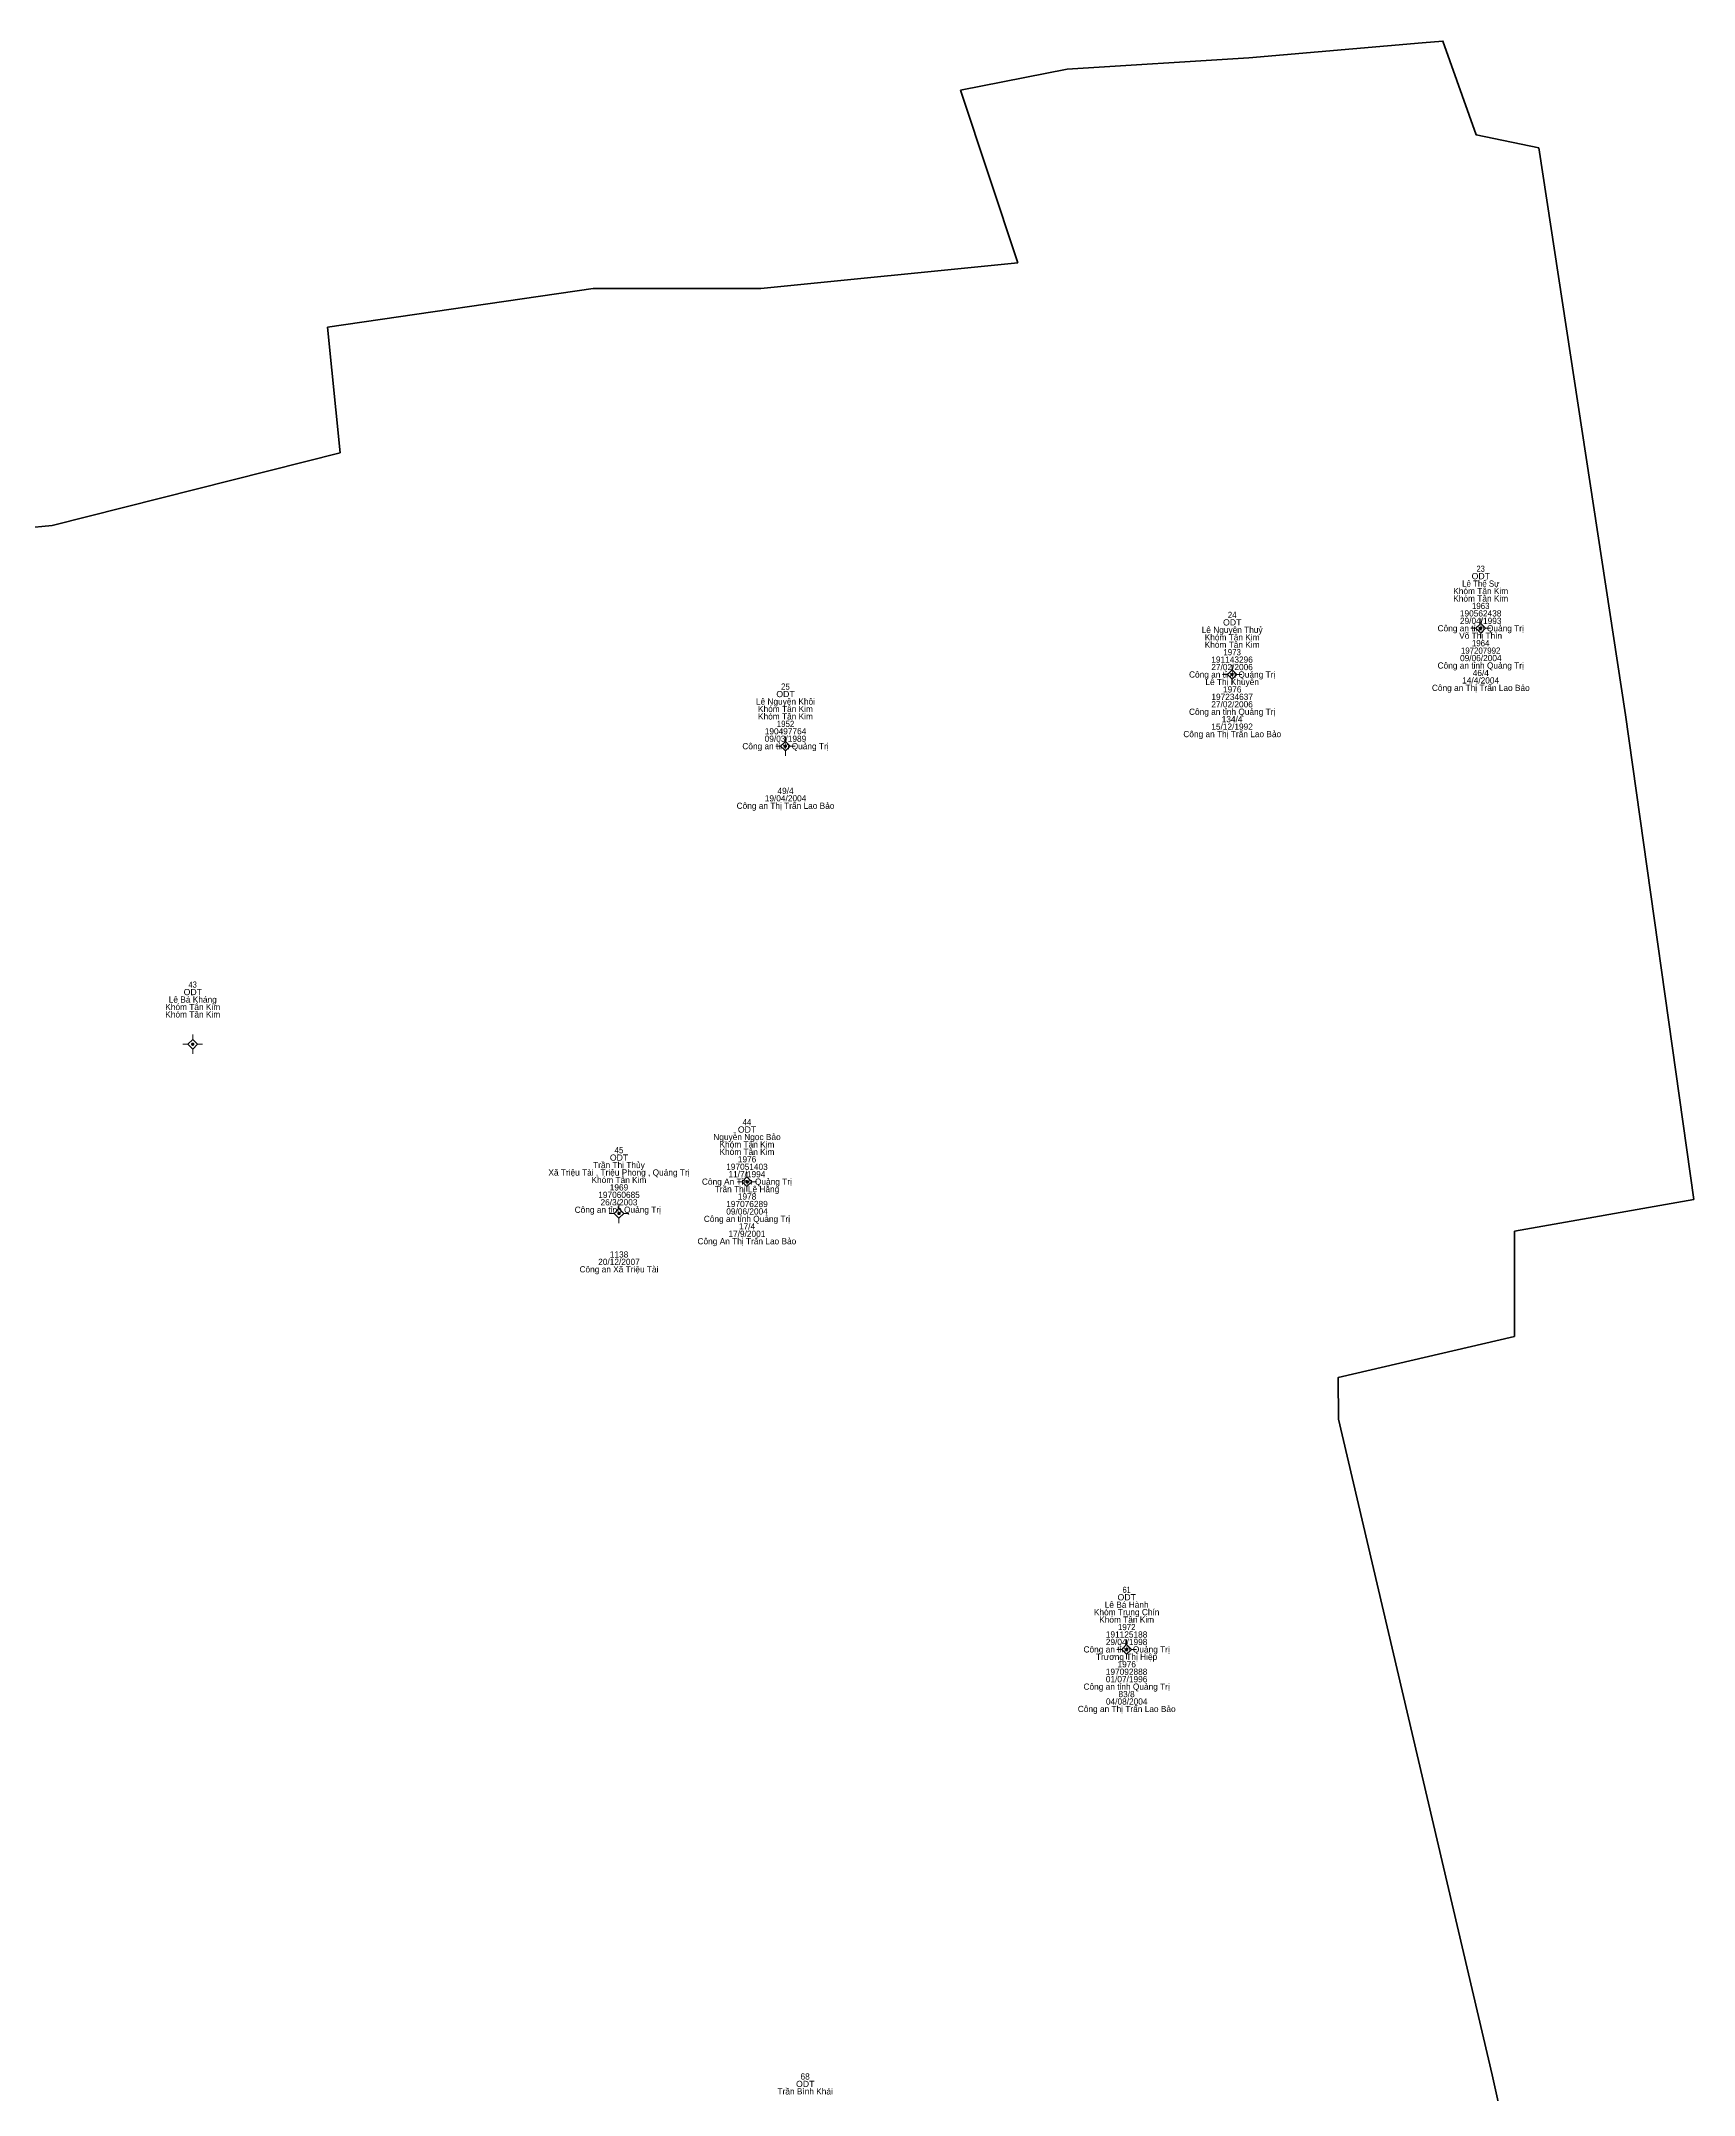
# Model space of a CAD drawing. Header units: metres. Extents: x 535914 to 536552, y 1836422 to 1837028.
# Drawn here: x 536405 to 536511.6, y 1836881.7 to 1837014.1 of the extents above; entities that cross this region are included whole.
import ezdxf
from ezdxf.enums import TextEntityAlignment as Align

# ---------------------------------------------------------------- set-up
doc = ezdxf.new("R2010")
doc.units = ezdxf.units.M
doc.header["$LTSCALE"] = 0.16
doc.linetypes.add('MEDIUM_DASHED', pattern=[4.5, 3, -1.5])
for name, color, linetype, lineweight in [('11', 7, 'MEDIUM_DASHED', 13), ('15', 7, 'Continuous', 13), ('54', 7, 'Continuous', 35)]:
    doc.layers.add(name, color=color, linetype=linetype, lineweight=lineweight)

msp = doc.modelspace()

# ---------------------------------------------------------------- hatches: boundary and pattern name
at = {"layer": '11'}
for points in [[(536497.9049, 1836976.21, 1), (536497.7549, 1836976.21, 1)], [(536481.8849, 1836973.23, 1), (536481.7349, 1836973.23, 1)], [(536453.0949, 1836968.61, 1), (536452.9449, 1836968.61, 1)], [(536414.8949, 1836949.4, 1), (536414.7449, 1836949.4, 1)], [(536450.6149, 1836940.53, 1), (536450.4649, 1836940.53, 1)], [(536442.3649, 1836938.49, 1), (536442.2149, 1836938.49, 1)], [(536475.0849, 1836910.39, 1), (536474.9349, 1836910.39, 1)]]:
    msp.add_hatch(color=256, dxfattribs=at).paths.add_polyline_path(points)

# ---------------------------------------------------------------- linework, layer by layer
for p, q in [((536497.83, 1836976.84), (536497.83, 1836976.52)), ((536497.52, 1836976.21), (536497.2, 1836976.21)), ((536497.83, 1836975.9), (536497.83, 1836975.58)), ((536498.45, 1836976.21), (536498.14, 1836976.21)), ((536481.81, 1836973.86), (536481.81, 1836973.54)), ((536481.5, 1836973.23), (536481.19, 1836973.23)), ((536481.81, 1836972.92), (536481.81, 1836972.6)), ((536482.44, 1836973.23), (536482.12, 1836973.23)), ((536452.71, 1836968.61), (536452.4, 1836968.61)), ((536453.02, 1836969.24), (536453.02, 1836968.92)), ((536453.64, 1836968.61), (536453.33, 1836968.61)), ((536453.02, 1836968.3), (536453.02, 1836967.98)), ((536414.82, 1836950.02), (536414.82, 1836949.71)), ((536414.51, 1836949.4), (536414.19, 1836949.4)), ((536414.82, 1836949.09), (536414.82, 1836948.78)), ((536415.44, 1836949.4), (536415.13, 1836949.4)), ((536450.54, 1836941.16), (536450.54, 1836940.84)), ((536450.23, 1836940.53), (536449.92, 1836940.53)), ((536450.54, 1836940.22), (536450.54, 1836939.9)), ((536451.16, 1836940.53), (536450.85, 1836940.53)), ((536441.98, 1836938.49), (536441.66, 1836938.49)), ((536442.29, 1836939.12), (536442.29, 1836938.8)), ((536442.29, 1836938.18), (536442.29, 1836937.86)), ((536442.92, 1836938.49), (536442.6, 1836938.49)), ((536474.7, 1836910.39), (536474.38, 1836910.39)), ((536475.01, 1836911.02), (536475.01, 1836910.7)), ((536475.64, 1836910.39), (536475.32, 1836910.39)), ((536475.01, 1836910.08), (536475.01, 1836909.76))]:
    msp.add_line(p, q, dxfattribs=at)
for points in [[(536497.83, 1836976.52), (536497.52, 1836976.21), (536497.83, 1836975.9), (536498.14, 1836976.21)], [(536481.81, 1836973.54), (536481.5, 1836973.23), (536481.81, 1836972.92), (536482.12, 1836973.23)], [(536453.02, 1836968.92), (536452.71, 1836968.61), (536453.02, 1836968.3), (536453.33, 1836968.61)], [(536414.82, 1836949.71), (536414.51, 1836949.4), (536414.82, 1836949.09), (536415.13, 1836949.4)], [(536450.54, 1836940.84), (536450.23, 1836940.53), (536450.54, 1836940.22), (536450.85, 1836940.53)], [(536442.29, 1836938.8), (536441.98, 1836938.49), (536442.29, 1836938.18), (536442.6, 1836938.49)], [(536475.01, 1836910.7), (536474.7, 1836910.39), (536475.01, 1836910.08), (536475.32, 1836910.39)]]:
    msp.add_lwpolyline(points, close=True, dxfattribs=at)
for centre in [(536497.8299, 1836976.21), (536481.8099, 1836973.23), (536453.0199, 1836968.61), (536414.8199, 1836949.4), (536450.5399, 1836940.53), (536442.2899, 1836938.49), (536475.0099, 1836910.39)]:
    msp.add_circle(centre, 0.075, dxfattribs=at)
at = {"layer": '54'}
for p, q in [((536482.89, 1837012.98), (536494.05, 1837013.94)), ((536471.17, 1837012.25), (536464.31, 1837010.9)), ((536471.17, 1837012.25), (536482.89, 1837012.98)), ((536467.99, 1836999.76), (536464.31, 1837010.9)), ((536507.16, 1836970.62), (536501.58, 1837007.18)), ((536451.43, 1836998.11), (536467.99, 1836999.76)), ((536424.33, 1836987.52), (536423.5, 1836995.61)), ((536405.75, 1836982.84), (536424.33, 1836987.52)), ((536393.31, 1836981.59), (536405.75, 1836982.84)), ((536511.57, 1836939.38), (536507.16, 1836970.62)), ((536500, 1836937.35), (536511.57, 1836939.38)), ((536500, 1836930.55), (536500, 1836937.35)), ((536498.56, 1836882.97), (536500, 1836876.58))]:
    msp.add_line(p, q, dxfattribs=at)
for points in [[(536494.05, 1837013.94), (536495.39, 1837014.06), (536497.54, 1837008.01), (536501.58, 1837007.18)], [(536423.5, 1836995.61), (536440.62, 1836998.11), (536451.43, 1836998.11)], [(536500, 1836930.55), (536488.64, 1836927.91), (536488.67, 1836925.22), (536498.56, 1836882.97)]]:
    msp.add_lwpolyline(points, dxfattribs=at)

# ---------------------------------------------------------------- texts
at = {"layer": '15'}
for s, width, p in [('Lê Thế Sự', 0.95, (536497.835, 1836978.89)), ('ODT', 1.05, (536497.835, 1836979.37)), ('23', 0.9, (536497.825, 1836979.85)), ('1963', 0.95, (536497.83, 1836977.45)), ('ODT', 1.05, (536481.815, 1836976.39)), ('24', 0.95, (536481.81, 1836976.87)), ('1964', 0.95, (536497.825, 1836975.05)), ('1973', 0.95, (536481.81, 1836974.47)), ('197207992', 0.95, (536497.825, 1836974.57)), ('25', 0.95, (536453.02, 1836972.25)), ('ODT', 1.05, (536453.025, 1836971.77)), ('1952', 0.95, (536453.025, 1836969.85)), ('ODT', 1.05, (536414.825, 1836952.56)), ('43', 0.9, (536414.815, 1836953.04)), ('ODT', 1.05, (536450.545, 1836943.7)), ('44', 0.95, (536450.54, 1836944.18)), ('ODT', 1.05, (536442.295, 1836941.89)), ('45', 0.95, (536442.29, 1836942.37)), ('61', 0.85, (536475.01, 1836914.03)), ('ODT', 1.05, (536475.015, 1836913.55)), ('1972', 0.95, (536475.015, 1836911.63)), ('ODT', 1.05, (536454.295, 1836882.18))]:
    msp.add_text(s, height=0.4, dxfattribs=dict(at, width=width)).set_placement(p, align=Align.CENTER)
for s, p in [('Khóm Tân Kim', (536497.83, 1836978.41)), ('Khóm Tân Kim', (536497.83, 1836977.93)), ('29/04/1993', (536497.83, 1836976.49)), ('190562438', (536497.825, 1836976.97)), ('Lê Nguyên Thuỷ', (536481.81, 1836975.91)), ('Khóm Tân Kim', (536481.81, 1836975.43)), ('Khóm Tân Kim', (536481.81, 1836974.95)), ('Công an tỉnh Quảng Trị', (536497.83, 1836976.01)), ('Võ Thị Thìn', (536497.825, 1836975.53)), ('27/02/2006', (536481.805, 1836973.51)), ('191143296', (536481.805, 1836973.99)), ('Công an tỉnh Quảng Trị', (536497.83, 1836973.61)), ('09/06/2004', (536497.835, 1836974.09)), ('Công an tỉnh Quảng Trị', (536481.81, 1836973.03)), ('Lê Thị Khuyên', (536481.81, 1836972.55)), ('Công an Thị Trấn Lao Bảo', (536497.835, 1836972.17)), ('14/4/2004', (536497.825, 1836972.65)), ('46/4', (536497.835, 1836973.13)), ('Lê Nguyên Khôi', (536453.02, 1836971.29)), ('Khóm Tân Kim', (536453.02, 1836970.81)), ('27/02/2006', (536481.805, 1836971.11)), ('197234637', (536481.81, 1836971.59)), ('1976', (536481.815, 1836972.07)), ('Khóm Tân Kim', (536453.02, 1836970.33)), ('Công an tỉnh Quảng Trị', (536481.81, 1836970.63)), ('15/12/1992', (536481.805, 1836969.67)), ('134/4', (536481.805, 1836970.15)), ('Công an tỉnh Quảng Trị', (536453.02, 1836968.41)), ('09/03/1989', (536453.02, 1836968.89)), ('190497764', (536453.025, 1836969.37)), ('Công an Thị Trấn Lao Bảo', (536481.815, 1836969.19)), ('49/4', (536453.025, 1836965.53)), ('Công an Thị Trấn Lao Bảo', (536453.025, 1836964.57)), ('19/04/2004', (536453.025, 1836965.05)), ('Khóm Tân Kim', (536414.82, 1836951.6)), ('Khóm Tân Kim', (536414.82, 1836951.12)), ('Lê Bá Kháng', (536414.82, 1836952.08)), ('Nguyễn Ngọc Bảo', (536450.54, 1836943.22)), ('Khóm Tân Kim', (536450.54, 1836942.74)), ('Khóm Tân Kim', (536450.54, 1836942.26)), ('1976', (536450.545, 1836941.78)), ('Xã Triệu Tài , Triệu Phong , Quảng Trị', (536442.29, 1836940.93)), ('Khóm Tân Kim', (536442.29, 1836940.45)), ('Trần Thị Thủy', (536442.29, 1836941.41)), ('Công An Tỉnh Quảng Trị', (536450.535, 1836940.34)), ('197051403', (536450.54, 1836941.3)), ('11/7/1994', (536450.535, 1836940.82)), ('197060685', (536442.295, 1836939.49)), ('26/3/2003', (536442.29, 1836939.01)), ('1969', (536442.29, 1836939.97)), ('Trần Thị Lệ Hằng', (536450.54, 1836939.86)), ('1978', (536450.545, 1836939.38)), ('Công an tỉnh Quảng Trị ', (536442.29, 1836938.53)), ('Công an tỉnh Quảng Trị', (536450.54, 1836937.94)), ('09/06/2004', (536450.545, 1836938.42)), ('197076289', (536450.54, 1836938.9)), ('Công An Thị Trấn Lao Bảo', (536450.535, 1836936.5)), ('17/9/2001', (536450.535, 1836936.98)), ('17/4', (536450.545, 1836937.46)), ('20/12/2007', (536442.29, 1836935.17)), ('1138', (536442.295, 1836935.65)), ('Công an Xã Triệu Tài', (536442.29, 1836934.69)), ('Khóm Trung Chín', (536475.01, 1836912.59)), ('Lê Bá Hành', (536475.01, 1836913.07)), ('Khóm Tân Kim', (536475.01, 1836912.11)), ('Công an tỉnh Quảng Trị', (536475.01, 1836910.19)), ('29/04/1998', (536475.005, 1836910.67)), ('191125188', (536475.005, 1836911.15)), ('Trương Thị Hiệp', (536475.005, 1836909.71)), ('197092888', (536475.005, 1836908.75)), ('1976', (536475.015, 1836909.23)), ('Công an tỉnh Quảng Trị', (536475.01, 1836907.79)), ('01/07/1996', (536475.005, 1836908.27)), ('83/8', (536475.005, 1836907.31)), ('Công an Thị Trấn Lao Bảo', (536475.015, 1836906.35)), ('04/08/2004', (536475.015, 1836906.83)), ('68', (536454.29, 1836882.66)), ('Trần Bình Khái', (536454.29, 1836881.7))]:
    msp.add_text(s, height=0.4, dxfattribs=at).set_placement(p, align=Align.CENTER)

doc.saveas('drawing.dxf')
